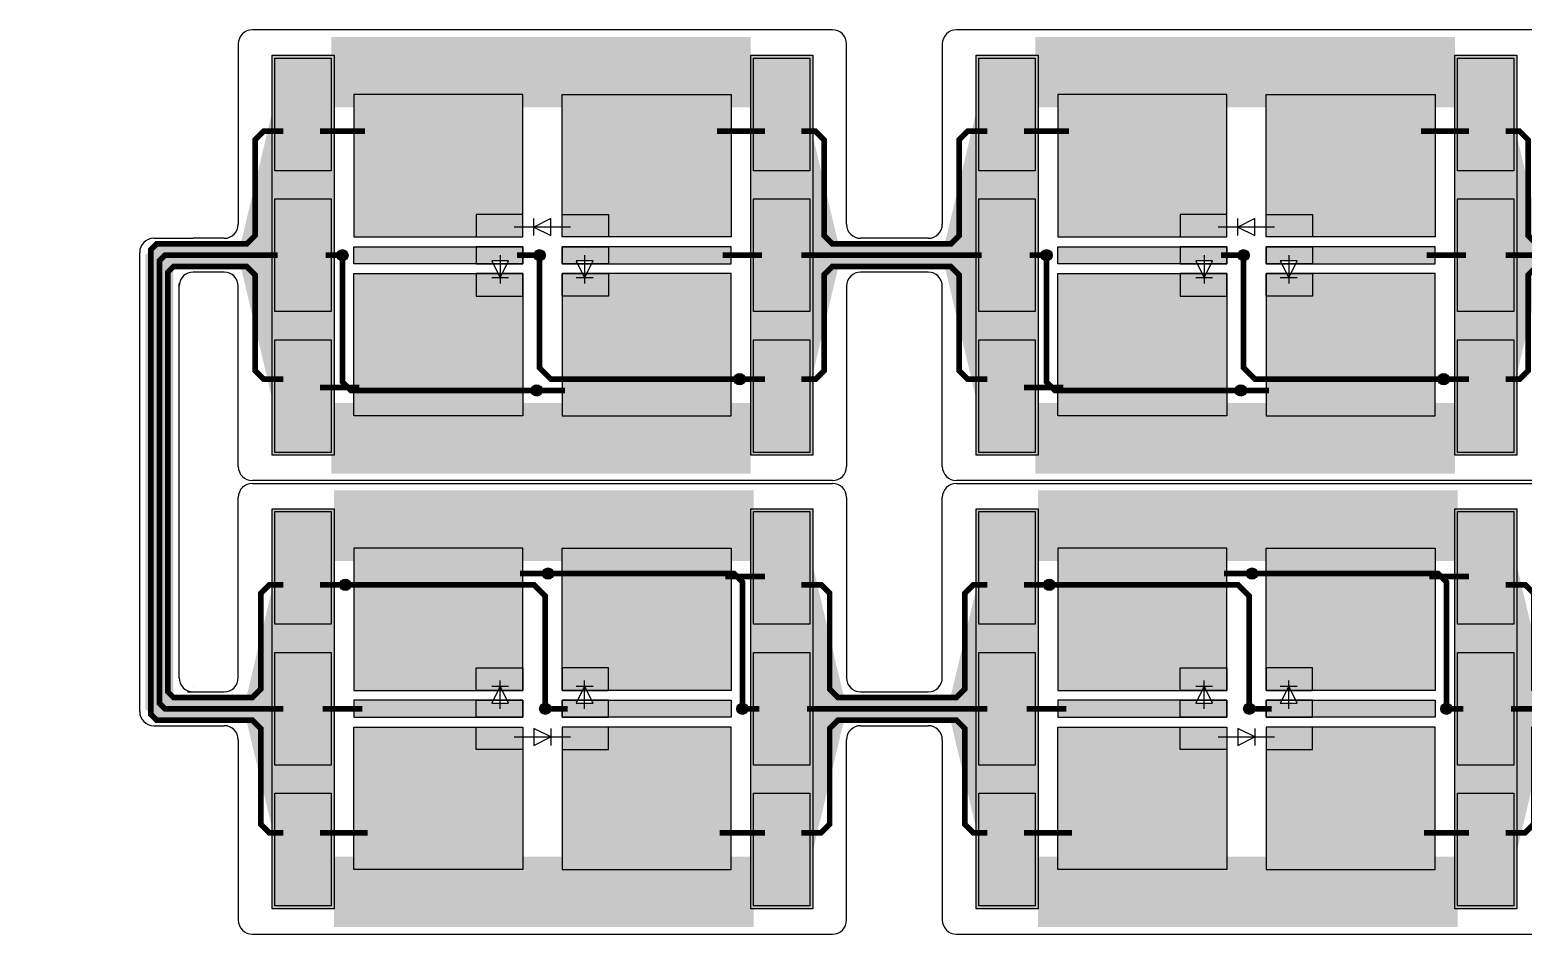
# Model space of a CAD drawing. Extents: x 1822 to 2392, y 725 to 1125.
# Drawn here: x 1884.5 to 1937.5, y 788.9 to 821 of the extents above; entities that cross this region are included whole.
import ezdxf

# ---------------------------------------------------------------- set-up
doc = ezdxf.new("R2010")
doc.units = 0
doc.header["$LTSCALE"] = 0.2
for name, color, linetype in [('BS', 1, 'CONTINUOUS'), ('Durchsteiger', 3, 'CONTINUOUS'), ('LED', 7, 'CONTINUOUS'), ('LS', 5, 'CONTINUOUS'), ('Rand', 6, 'CONTINUOUS')]:
    doc.layers.add(name, color=color, linetype=linetype)

msp = doc.modelspace()

# ---------------------------------------------------------------- hatches: boundary and pattern name
at = {"layer": 'BS'}
h = msp.add_hatch(color=256, dxfattribs=at)
h.paths.add_polyline_path([(1893.2, 806), (1895.2, 806), (1895.2, 810), (1893.2, 810)])
h.paths.add_polyline_path([(1893.2, 811), (1895.2, 811), (1895.2, 815), (1893.2, 815)])
h.paths.add_polyline_path([(1893.2, 816), (1895.2, 816), (1895.2, 820), (1893.2, 820)])
h = msp.add_hatch(color=256, dxfattribs=at)
h.paths.add_polyline_path([(1910.2, 806), (1912.2, 806), (1912.2, 810), (1910.2, 810)])
h.paths.add_polyline_path([(1910.2, 811), (1912.2, 811), (1912.2, 815), (1910.2, 815)])
h.paths.add_polyline_path([(1910.2, 816), (1912.2, 816), (1912.2, 820), (1910.2, 820)])
h = msp.add_hatch(color=256, dxfattribs=at)
h.paths.add_polyline_path([(1918.2, 806), (1920.2, 806), (1920.2, 810), (1918.2, 810)])
h.paths.add_polyline_path([(1918.2, 811), (1920.2, 811), (1920.2, 815), (1918.2, 815)])
h.paths.add_polyline_path([(1918.2, 816), (1920.2, 816), (1920.2, 820), (1918.2, 820)])
h = msp.add_hatch(color=256, dxfattribs=at)
h.paths.add_polyline_path([(1935.2, 806), (1937.2, 806), (1937.2, 810), (1935.2, 810)])
h.paths.add_polyline_path([(1935.2, 811), (1937.2, 811), (1937.2, 815), (1935.2, 815)])
h.paths.add_polyline_path([(1935.2, 816), (1937.2, 816), (1937.2, 820), (1935.2, 820)])
h = msp.add_hatch(color=256, dxfattribs=at)
h.paths.add_polyline_path([(1909.4, 807.3), (1909.4, 812.35), (1905.05, 812.35), (1905.05, 811.55), (1903.4, 811.55), (1903.4, 807.3)])
h.paths.add_polyline_path([(1909.4, 812.7), (1909.4, 813.3), (1905.05, 813.3), (1905.05, 812.7)])
h.paths.add_polyline_path([(1909.4, 813.65), (1909.4, 818.7), (1903.4, 818.7), (1903.4, 814.45), (1905.05, 814.45), (1905.05, 813.65)])
h.paths.add_polyline_path([(1900.35, 813.65), (1900.35, 814.45), (1902, 814.45), (1902, 818.7), (1896, 818.7), (1896, 813.65)])
h.paths.add_polyline_path([(1900.35, 812.7), (1900.35, 813.3), (1896, 813.3), (1896, 812.7)])
h.paths.add_polyline_path([(1902, 807.3), (1902, 811.55), (1900.35, 811.55), (1900.35, 812.35), (1896, 812.35), (1896, 807.3)])
h.paths.add_polyline_path([(1902, 811.55), (1902, 812.35), (1901.275, 812.35), (1901.2, 812.2), (1901.125, 812.35), (1900.35, 812.35), (1900.35, 811.55)], flags=17)
h.paths.add_polyline_path([(1902, 812.7), (1902, 813.3), (1900.35, 813.3), (1900.35, 812.7), (1900.95, 812.7), (1900.9, 812.8), (1901.5, 812.8), (1901.45, 812.7)])
h.paths.add_polyline_path([(1902, 813.65), (1902, 814.45), (1900.35, 814.45), (1900.35, 813.65)], flags=17)
h.paths.add_polyline_path([(1905.05, 813.65), (1905.05, 814.45), (1903.4, 814.45), (1903.4, 813.65)], flags=16)
h.paths.add_polyline_path([(1905.05, 812.7), (1905.05, 813.3), (1903.4, 813.3), (1903.4, 812.7), (1903.95, 812.7), (1903.9, 812.8), (1904.5, 812.8), (1904.45, 812.7)])
h.paths.add_polyline_path([(1905.05, 811.55), (1905.05, 812.35), (1904.275, 812.35), (1904.2, 812.2), (1904.125, 812.35), (1903.4, 812.35), (1903.4, 811.55)], flags=17)
h = msp.add_hatch(color=256, dxfattribs=at)
h.paths.add_polyline_path([(1934.4, 807.3), (1934.4, 812.35), (1930.05, 812.35), (1930.05, 811.55), (1928.4, 811.55), (1928.4, 807.3)])
h.paths.add_polyline_path([(1934.4, 812.7), (1934.4, 813.3), (1930.05, 813.3), (1930.05, 812.7)])
h.paths.add_polyline_path([(1934.4, 813.65), (1934.4, 818.7), (1928.4, 818.7), (1928.4, 814.45), (1930.05, 814.45), (1930.05, 813.65)])
h.paths.add_polyline_path([(1925.35, 813.65), (1925.35, 814.45), (1927, 814.45), (1927, 818.7), (1921, 818.7), (1921, 813.65)])
h.paths.add_polyline_path([(1925.35, 812.7), (1925.35, 813.3), (1921, 813.3), (1921, 812.7)])
h.paths.add_polyline_path([(1927, 807.3), (1927, 811.55), (1925.35, 811.55), (1925.35, 812.35), (1921, 812.35), (1921, 807.3)])
h.paths.add_polyline_path([(1927, 811.55), (1927, 812.35), (1926.275, 812.35), (1926.2, 812.2), (1926.125, 812.35), (1925.35, 812.35), (1925.35, 811.55)], flags=17)
h.paths.add_polyline_path([(1927, 812.7), (1927, 813.3), (1925.35, 813.3), (1925.35, 812.7), (1925.95, 812.7), (1925.9, 812.8), (1926.5, 812.8), (1926.45, 812.7)])
h.paths.add_polyline_path([(1927, 813.65), (1927, 814.45), (1925.35, 814.45), (1925.35, 813.65)], flags=17)
h.paths.add_polyline_path([(1930.05, 813.65), (1930.05, 814.45), (1928.4, 814.45), (1928.4, 813.65)], flags=16)
h.paths.add_polyline_path([(1930.05, 812.7), (1930.05, 813.3), (1928.4, 813.3), (1928.4, 812.7), (1928.95, 812.7), (1928.9, 812.8), (1929.5, 812.8), (1929.45, 812.7)])
h.paths.add_polyline_path([(1930.05, 811.55), (1930.05, 812.35), (1929.275, 812.35), (1929.2, 812.2), (1929.125, 812.35), (1928.4, 812.35), (1928.4, 811.55)], flags=17)
h = msp.add_hatch(color=256, dxfattribs=at)
h.paths.add_polyline_path([(1895.2, 803.9), (1893.2, 803.9), (1893.2, 799.9), (1895.2, 799.9)])
h.paths.add_polyline_path([(1895.2, 798.9), (1893.2, 798.9), (1893.2, 794.9), (1895.2, 794.9)])
h.paths.add_polyline_path([(1895.2, 793.9), (1893.2, 793.9), (1893.2, 789.9), (1895.2, 789.9)])
h = msp.add_hatch(color=256, dxfattribs=at)
h.paths.add_polyline_path([(1912.2, 803.9), (1910.2, 803.9), (1910.2, 799.9), (1912.2, 799.9)])
h.paths.add_polyline_path([(1912.2, 798.9), (1910.2, 798.9), (1910.2, 794.9), (1912.2, 794.9)])
h.paths.add_polyline_path([(1912.2, 793.9), (1910.2, 793.9), (1910.2, 789.9), (1912.2, 789.9)])
h = msp.add_hatch(color=256, dxfattribs=at)
h.paths.add_polyline_path([(1920.2, 803.9), (1918.2, 803.9), (1918.2, 799.9), (1920.2, 799.9)])
h.paths.add_polyline_path([(1920.2, 798.9), (1918.2, 798.9), (1918.2, 794.9), (1920.2, 794.9)])
h.paths.add_polyline_path([(1920.2, 793.9), (1918.2, 793.9), (1918.2, 789.9), (1920.2, 789.9)])
h = msp.add_hatch(color=256, dxfattribs=at)
h.paths.add_polyline_path([(1937.2, 803.9), (1935.2, 803.9), (1935.2, 799.9), (1937.2, 799.9)])
h.paths.add_polyline_path([(1937.2, 798.9), (1935.2, 798.9), (1935.2, 794.9), (1937.2, 794.9)])
h.paths.add_polyline_path([(1937.2, 793.9), (1935.2, 793.9), (1935.2, 789.9), (1937.2, 789.9)])
h = msp.add_hatch(color=256, dxfattribs=at)
h.paths.add_polyline_path([(1896, 802.6), (1896, 797.55), (1900.35, 797.55), (1900.35, 798.35), (1902, 798.35), (1902, 802.6)])
h.paths.add_polyline_path([(1896, 797.2), (1896, 796.6), (1900.35, 796.6), (1900.35, 797.2)])
h.paths.add_polyline_path([(1896, 796.25), (1896, 791.2), (1902, 791.2), (1902, 795.45), (1900.35, 795.45), (1900.35, 796.25)])
h.paths.add_polyline_path([(1905.05, 796.25), (1905.05, 795.45), (1903.4, 795.45), (1903.4, 791.2), (1909.4, 791.2), (1909.4, 796.25)])
h.paths.add_polyline_path([(1905.05, 797.2), (1905.05, 796.6), (1909.4, 796.6), (1909.4, 797.2)])
h.paths.add_polyline_path([(1903.4, 802.6), (1903.4, 798.35), (1905.05, 798.35), (1905.05, 797.55), (1909.4, 797.55), (1909.4, 802.6)])
h.paths.add_polyline_path([(1903.4, 798.35), (1903.4, 797.55), (1904.125, 797.55), (1904.2, 797.7), (1904.275, 797.55), (1905.05, 797.55), (1905.05, 798.35)], flags=17)
h.paths.add_polyline_path([(1903.4, 797.2), (1903.4, 796.6), (1905.05, 796.6), (1905.05, 797.2), (1904.45, 797.2), (1904.5, 797.1), (1903.9, 797.1), (1903.95, 797.2)])
h.paths.add_polyline_path([(1903.4, 796.25), (1903.4, 795.45), (1905.05, 795.45), (1905.05, 796.25)], flags=17)
h.paths.add_polyline_path([(1900.35, 796.25), (1900.35, 795.45), (1902, 795.45), (1902, 796.25)], flags=16)
h.paths.add_polyline_path([(1900.35, 797.2), (1900.35, 796.6), (1902, 796.6), (1902, 797.2), (1901.45, 797.2), (1901.5, 797.1), (1900.9, 797.1), (1900.95, 797.2)])
h.paths.add_polyline_path([(1900.35, 798.35), (1900.35, 797.55), (1901.125, 797.55), (1901.2, 797.7), (1901.275, 797.55), (1902, 797.55), (1902, 798.35)], flags=17)
h = msp.add_hatch(color=256, dxfattribs=at)
h.paths.add_polyline_path([(1921, 802.6), (1921, 797.55), (1925.35, 797.55), (1925.35, 798.35), (1927, 798.35), (1927, 802.6)])
h.paths.add_polyline_path([(1921, 797.2), (1921, 796.6), (1925.35, 796.6), (1925.35, 797.2)])
h.paths.add_polyline_path([(1921, 796.25), (1921, 791.2), (1927, 791.2), (1927, 795.45), (1925.35, 795.45), (1925.35, 796.25)])
h.paths.add_polyline_path([(1930.05, 796.25), (1930.05, 795.45), (1928.4, 795.45), (1928.4, 791.2), (1934.4, 791.2), (1934.4, 796.25)])
h.paths.add_polyline_path([(1930.05, 797.2), (1930.05, 796.6), (1934.4, 796.6), (1934.4, 797.2)])
h.paths.add_polyline_path([(1928.4, 802.6), (1928.4, 798.35), (1930.05, 798.35), (1930.05, 797.55), (1934.4, 797.55), (1934.4, 802.6)])
h.paths.add_polyline_path([(1928.4, 798.35), (1928.4, 797.55), (1929.125, 797.55), (1929.2, 797.7), (1929.275, 797.55), (1930.05, 797.55), (1930.05, 798.35)], flags=17)
h.paths.add_polyline_path([(1928.4, 797.2), (1928.4, 796.6), (1930.05, 796.6), (1930.05, 797.2), (1929.45, 797.2), (1929.5, 797.1), (1928.9, 797.1), (1928.95, 797.2)])
h.paths.add_polyline_path([(1928.4, 796.25), (1928.4, 795.45), (1930.05, 795.45), (1930.05, 796.25)], flags=17)
h.paths.add_polyline_path([(1925.35, 796.25), (1925.35, 795.45), (1927, 795.45), (1927, 796.25)], flags=16)
h.paths.add_polyline_path([(1925.35, 797.2), (1925.35, 796.6), (1927, 796.6), (1927, 797.2), (1926.45, 797.2), (1926.5, 797.1), (1925.9, 797.1), (1925.95, 797.2)])
h.paths.add_polyline_path([(1925.35, 798.35), (1925.35, 797.55), (1926.125, 797.55), (1926.2, 797.7), (1926.275, 797.55), (1927, 797.55), (1927, 798.35)], flags=17)
at = {"layer": 'Durchsteiger'}
for points in [[(1895.6, 812.8, 1), (1895.6, 813.2, 1)], [(1902.6, 812.8, 1), (1902.6, 813.2, 1)], [(1920.6, 812.8, 1), (1920.6, 813.2, 1)], [(1927.6, 812.8, 1), (1927.6, 813.2, 1)], [(1909.7, 808.4, 1), (1909.7, 808.8, 1)], [(1934.7, 808.4, 1), (1934.7, 808.8, 1)], [(1902.5, 808, 1), (1902.5, 808.4, 1)], [(1927.5, 808, 1), (1927.5, 808.4, 1)], [(1902.9, 801.9, 1), (1902.9, 801.5, 1)], [(1927.9, 801.9, 1), (1927.9, 801.5, 1)], [(1895.7, 801.5, 1), (1895.7, 801.1, 1)], [(1920.7, 801.5, 1), (1920.7, 801.1, 1)], [(1902.8, 797.1, 1), (1902.8, 796.7, 1)], [(1909.8, 797.1, 1), (1909.8, 796.7, 1)], [(1927.8, 797.1, 1), (1927.8, 796.7, 1)], [(1934.8, 797.1, 1), (1934.8, 796.7, 1)]]:
    msp.add_hatch(color=256, dxfattribs=at).paths.add_polyline_path(points)
at = {"layer": 'LS'}
for points in [[(1895.3, 820.1), (1893.1, 820.1), (1893.1, 805.9), (1895.3, 805.9)], [(1912.3, 820.1), (1910.1, 820.1), (1910.1, 805.9), (1912.3, 805.9)], [(1920.3, 820.1), (1918.1, 820.1), (1918.1, 805.9), (1920.3, 805.9)], [(1937.3, 820.1), (1935.1, 820.1), (1935.1, 805.9), (1937.3, 805.9)], [(1895.3, 804), (1893.1, 804), (1893.1, 789.8), (1895.3, 789.8)], [(1912.3, 804), (1910.1, 804), (1910.1, 789.8), (1912.3, 789.8)], [(1920.3, 804), (1918.1, 804), (1918.1, 789.8), (1920.3, 789.8)], [(1937.3, 804), (1935.1, 804), (1935.1, 789.8), (1937.3, 789.8)]]:
    msp.add_hatch(color=256, dxfattribs=at).paths.add_polyline_path(points)

# ---------------------------------------------------------------- linework, layer by layer
at = {"layer": 'BS'}
for p, q in [((1902.8, 813), (1902.6, 813)), ((1902.7, 813.1), (1902.7, 812.9)), ((1927.8, 813), (1927.6, 813)), ((1927.7, 813.1), (1927.7, 812.9)), ((1902.7, 796.8), (1902.7, 797)), ((1927.7, 796.8), (1927.7, 797)), ((1902.6, 796.9), (1902.8, 796.9)), ((1927.6, 796.9), (1927.8, 796.9))]:
    msp.add_line(p, q, dxfattribs=at)
for points in [[(1895.2, 820), (1895.2, 816), (1893.2, 816), (1893.2, 820)], [(1912.2, 820), (1912.2, 816), (1910.2, 816), (1910.2, 820)], [(1920.2, 820), (1920.2, 816), (1918.2, 816), (1918.2, 820)], [(1937.2, 820), (1937.2, 816), (1935.2, 816), (1935.2, 820)], [(1902, 813.65), (1902, 818.7), (1896, 818.7), (1896, 813.65)], [(1903.4, 813.65), (1903.4, 818.7), (1909.4, 818.7), (1909.4, 813.65)], [(1927, 813.65), (1927, 818.7), (1921, 818.7), (1921, 813.65)], [(1928.4, 813.65), (1928.4, 818.7), (1934.4, 818.7), (1934.4, 813.65)], [(1895.2, 815), (1895.2, 811), (1893.2, 811), (1893.2, 815)], [(1912.2, 815), (1912.2, 811), (1910.2, 811), (1910.2, 815)], [(1920.2, 815), (1920.2, 811), (1918.2, 811), (1918.2, 815)], [(1937.2, 815), (1937.2, 811), (1935.2, 811), (1935.2, 815)], [(1900.35, 814.45), (1900.35, 813.65), (1902, 813.65), (1902, 814.45)], [(1905.05, 814.45), (1905.05, 813.65), (1903.4, 813.65), (1903.4, 814.45)], [(1925.35, 814.45), (1925.35, 813.65), (1927, 813.65), (1927, 814.45)], [(1930.05, 814.45), (1930.05, 813.65), (1928.4, 813.65), (1928.4, 814.45)], [(1902, 813.3), (1902, 812.7), (1896, 812.7), (1896, 813.3)], [(1900.35, 813.3), (1900.35, 812.7), (1902, 812.7), (1902, 813.3)], [(1905.05, 813.3), (1905.05, 812.7), (1903.4, 812.7), (1903.4, 813.3)], [(1903.4, 813.3), (1903.4, 812.7), (1909.4, 812.7), (1909.4, 813.3)], [(1927, 813.3), (1927, 812.7), (1921, 812.7), (1921, 813.3)], [(1925.35, 813.3), (1925.35, 812.7), (1927, 812.7), (1927, 813.3)], [(1930.05, 813.3), (1930.05, 812.7), (1928.4, 812.7), (1928.4, 813.3)], [(1928.4, 813.3), (1928.4, 812.7), (1934.4, 812.7), (1934.4, 813.3)], [(1902, 812.35), (1902, 807.3), (1896, 807.3), (1896, 812.35)], [(1900.35, 812.35), (1900.35, 811.55), (1902, 811.55), (1902, 812.35)], [(1905.05, 812.35), (1905.05, 811.55), (1903.4, 811.55), (1903.4, 812.35)], [(1903.4, 812.35), (1903.4, 807.3), (1909.4, 807.3), (1909.4, 812.35)], [(1927, 812.35), (1927, 807.3), (1921, 807.3), (1921, 812.35)], [(1925.35, 812.35), (1925.35, 811.55), (1927, 811.55), (1927, 812.35)], [(1930.05, 812.35), (1930.05, 811.55), (1928.4, 811.55), (1928.4, 812.35)], [(1928.4, 812.35), (1928.4, 807.3), (1934.4, 807.3), (1934.4, 812.35)], [(1895.2, 810), (1895.2, 806), (1893.2, 806), (1893.2, 810)], [(1912.2, 810), (1912.2, 806), (1910.2, 806), (1910.2, 810)], [(1920.2, 810), (1920.2, 806), (1918.2, 806), (1918.2, 810)], [(1937.2, 810), (1937.2, 806), (1935.2, 806), (1935.2, 810)], [(1893.2, 799.9), (1893.2, 803.9), (1895.2, 803.9), (1895.2, 799.9)], [(1910.2, 799.9), (1910.2, 803.9), (1912.2, 803.9), (1912.2, 799.9)], [(1918.2, 799.9), (1918.2, 803.9), (1920.2, 803.9), (1920.2, 799.9)], [(1935.2, 799.9), (1935.2, 803.9), (1937.2, 803.9), (1937.2, 799.9)], [(1902, 797.55), (1902, 802.6), (1896, 802.6), (1896, 797.55)], [(1903.4, 797.55), (1903.4, 802.6), (1909.4, 802.6), (1909.4, 797.55)], [(1927, 797.55), (1927, 802.6), (1921, 802.6), (1921, 797.55)], [(1928.4, 797.55), (1928.4, 802.6), (1934.4, 802.6), (1934.4, 797.55)], [(1893.2, 794.9), (1893.2, 798.9), (1895.2, 798.9), (1895.2, 794.9)], [(1910.2, 794.9), (1910.2, 798.9), (1912.2, 798.9), (1912.2, 794.9)], [(1918.2, 794.9), (1918.2, 798.9), (1920.2, 798.9), (1920.2, 794.9)], [(1935.2, 794.9), (1935.2, 798.9), (1937.2, 798.9), (1937.2, 794.9)], [(1900.35, 797.55), (1900.35, 798.35), (1902, 798.35), (1902, 797.55)], [(1905.05, 797.55), (1905.05, 798.35), (1903.4, 798.35), (1903.4, 797.55)], [(1925.35, 797.55), (1925.35, 798.35), (1927, 798.35), (1927, 797.55)], [(1930.05, 797.55), (1930.05, 798.35), (1928.4, 798.35), (1928.4, 797.55)], [(1902, 796.6), (1902, 797.2), (1896, 797.2), (1896, 796.6)], [(1900.35, 796.6), (1900.35, 797.2), (1902, 797.2), (1902, 796.6)], [(1905.05, 796.6), (1905.05, 797.2), (1903.4, 797.2), (1903.4, 796.6)], [(1903.4, 796.6), (1903.4, 797.2), (1909.4, 797.2), (1909.4, 796.6)], [(1927, 796.6), (1927, 797.2), (1921, 797.2), (1921, 796.6)], [(1925.35, 796.6), (1925.35, 797.2), (1927, 797.2), (1927, 796.6)], [(1930.05, 796.6), (1930.05, 797.2), (1928.4, 797.2), (1928.4, 796.6)], [(1928.4, 796.6), (1928.4, 797.2), (1934.4, 797.2), (1934.4, 796.6)], [(1902, 796.25), (1902, 791.2), (1896, 791.2), (1896, 796.25)], [(1900.35, 795.45), (1900.35, 796.25), (1902, 796.25), (1902, 795.45)], [(1905.05, 795.45), (1905.05, 796.25), (1903.4, 796.25), (1903.4, 795.45)], [(1903.4, 796.25), (1903.4, 791.2), (1909.4, 791.2), (1909.4, 796.25)], [(1927, 796.25), (1927, 791.2), (1921, 791.2), (1921, 796.25)], [(1925.35, 795.45), (1925.35, 796.25), (1927, 796.25), (1927, 795.45)], [(1930.05, 795.45), (1930.05, 796.25), (1928.4, 796.25), (1928.4, 795.45)], [(1928.4, 796.25), (1928.4, 791.2), (1934.4, 791.2), (1934.4, 796.25)], [(1893.2, 789.9), (1893.2, 793.9), (1895.2, 793.9), (1895.2, 789.9)], [(1910.2, 789.9), (1910.2, 793.9), (1912.2, 793.9), (1912.2, 789.9)], [(1918.2, 789.9), (1918.2, 793.9), (1920.2, 793.9), (1920.2, 789.9)], [(1935.2, 789.9), (1935.2, 793.9), (1937.2, 793.9), (1937.2, 789.9)]]:
    msp.add_lwpolyline(points, close=True, dxfattribs=at)
at = {"layer": 'BS', "const_width": 0.2}
for points in [[(1893.5, 817.4), (1892.8, 817.4), (1892.5, 817.1), (1892.5, 813.7), (1892.2, 813.4), (1890.3, 813.4)], [(1896.4, 817.4), (1894.8, 817.4)], [(1910.6, 817.4), (1908.9, 817.4)], [(1915.3, 813.4), (1913, 813.4), (1912.7, 813.7), (1912.7, 817.1), (1912.4, 817.4), (1911.9, 817.4)], [(1918.5, 817.4), (1917.8, 817.4), (1917.5, 817.1), (1917.5, 813.7), (1917.2, 813.4), (1915.3, 813.4)], [(1921.4, 817.4), (1919.8, 817.4)], [(1935.6, 817.4), (1933.9, 817.4)], [(1940.3, 813.4), (1938, 813.4), (1937.7, 813.7), (1937.7, 817.1), (1937.4, 817.4), (1936.9, 817.4)], [(1890.3, 796.5), (1889, 796.5), (1888.8, 796.7), (1888.8, 813.2), (1889, 813.4), (1890.3, 813.4)], [(1890.3, 796.9), (1889.3, 796.9), (1889.1, 797.1), (1889.1, 812.8), (1889.3, 813), (1890.3, 813)], [(1893.3, 813), (1890.3, 813)], [(1895.5, 813), (1895, 813)], [(1902.5, 813), (1901.8, 813)], [(1910.5, 813), (1909.1, 813)], [(1915.3, 813), (1911.9, 813)], [(1918.3, 813), (1915.3, 813)], [(1920.5, 813), (1920, 813)], [(1927.5, 813), (1926.8, 813)], [(1935.5, 813), (1934.1, 813)], [(1940.3, 813), (1936.9, 813)], [(1890.3, 797.3), (1889.6, 797.3), (1889.4, 797.5), (1889.4, 812.4), (1889.6, 812.6), (1890.3, 812.6)], [(1893.5, 808.6), (1892.8, 808.6), (1892.5, 808.9), (1892.5, 812.3), (1892.2, 812.6), (1890.3, 812.6)], [(1915.3, 812.6), (1913, 812.6), (1912.7, 812.3), (1912.7, 808.9), (1912.4, 808.6), (1911.9, 808.6)], [(1918.5, 808.6), (1917.8, 808.6), (1917.5, 808.9), (1917.5, 812.3), (1917.2, 812.6), (1915.3, 812.6)], [(1940.3, 812.6), (1938, 812.6), (1937.7, 812.3), (1937.7, 808.9), (1937.4, 808.6), (1936.9, 808.6)], [(1909.8, 808.6), (1910.6, 808.6)], [(1934.8, 808.6), (1935.6, 808.6)], [(1896.2, 808.3), (1894.8, 808.3)], [(1903.5, 808.2), (1902.6, 808.2)], [(1921.2, 808.3), (1919.8, 808.3)], [(1928.5, 808.2), (1927.6, 808.2)], [(1901.9, 801.7), (1902.8, 801.7)], [(1926.9, 801.7), (1927.8, 801.7)], [(1890.1, 797.3), (1892.4, 797.3), (1892.7, 797.6), (1892.7, 801), (1893, 801.3), (1893.5, 801.3)], [(1895.6, 801.3), (1894.8, 801.3)], [(1909.2, 801.6), (1910.6, 801.6)], [(1911.9, 801.3), (1912.6, 801.3), (1912.9, 801), (1912.9, 797.6), (1913.2, 797.3), (1915.1, 797.3)], [(1915.1, 797.3), (1917.4, 797.3), (1917.7, 797.6), (1917.7, 801), (1918, 801.3), (1918.5, 801.3)], [(1920.6, 801.3), (1919.8, 801.3)], [(1934.2, 801.6), (1935.6, 801.6)], [(1936.9, 801.3), (1937.6, 801.3), (1937.9, 801), (1937.9, 797.6), (1938.2, 797.3), (1940.1, 797.3)], [(1890.1, 796.9), (1893.5, 796.9)], [(1894.9, 796.9), (1896.3, 796.9)], [(1902.9, 796.9), (1903.6, 796.9)], [(1909.9, 796.9), (1910.4, 796.9)], [(1912.1, 796.9), (1915.1, 796.9)], [(1915.1, 796.9), (1918.5, 796.9)], [(1919.9, 796.9), (1921.3, 796.9)], [(1927.9, 796.9), (1928.6, 796.9)], [(1934.9, 796.9), (1935.4, 796.9)], [(1937.1, 796.9), (1940.1, 796.9)], [(1890.1, 796.5), (1892.4, 796.5), (1892.7, 796.2), (1892.7, 792.8), (1893, 792.5), (1893.5, 792.5)], [(1911.9, 792.5), (1912.6, 792.5), (1912.9, 792.8), (1912.9, 796.2), (1913.2, 796.5), (1915.1, 796.5)], [(1915.1, 796.5), (1917.4, 796.5), (1917.7, 796.2), (1917.7, 792.8), (1918, 792.5), (1918.5, 792.5)], [(1936.9, 792.5), (1937.6, 792.5), (1937.9, 792.8), (1937.9, 796.2), (1938.2, 796.5), (1940.1, 796.5)], [(1894.8, 792.5), (1896.5, 792.5)], [(1909, 792.5), (1910.6, 792.5)], [(1919.8, 792.5), (1921.5, 792.5)], [(1934, 792.5), (1935.6, 792.5)]]:
    msp.add_lwpolyline(points, dxfattribs=at)
at = {"layer": 'Durchsteiger'}
for centre in [(1895.6, 813), (1902.6, 813), (1920.6, 813), (1927.6, 813), (1909.7, 808.6), (1934.7, 808.6), (1902.5, 808.2), (1927.5, 808.2), (1902.9, 801.7), (1927.9, 801.7), (1895.7, 801.3), (1920.7, 801.3), (1902.8, 796.9), (1909.8, 796.9), (1927.8, 796.9), (1934.8, 796.9)]:
    msp.add_circle(centre, 0.2, dxfattribs=at)
at = {"layer": 'LED'}
for p, q in [((1903.7, 814), (1901.7, 814)), ((1903, 814.3), (1902.4, 814)), ((1902.4, 813.7), (1902.4, 814.3)), ((1902.4, 814), (1903, 813.7)), ((1903, 813.7), (1903, 814.3)), ((1928.7, 814), (1926.7, 814)), ((1928, 814.3), (1927.4, 814)), ((1927.4, 813.7), (1927.4, 814.3)), ((1927.4, 814), (1928, 813.7)), ((1928, 813.7), (1928, 814.3)), ((1901.2, 813), (1901.2, 812)), ((1904.2, 813), (1904.2, 812)), ((1926.2, 813), (1926.2, 812)), ((1929.2, 813), (1929.2, 812)), ((1901.5, 812.8), (1900.9, 812.8)), ((1900.9, 812.8), (1901.2, 812.2)), ((1901.2, 812.2), (1901.5, 812.8)), ((1904.5, 812.8), (1903.9, 812.8)), ((1903.9, 812.8), (1904.2, 812.2)), ((1904.2, 812.2), (1904.5, 812.8)), ((1926.5, 812.8), (1925.9, 812.8)), ((1925.9, 812.8), (1926.2, 812.2)), ((1926.2, 812.2), (1926.5, 812.8)), ((1929.5, 812.8), (1928.9, 812.8)), ((1928.9, 812.8), (1929.2, 812.2)), ((1929.2, 812.2), (1929.5, 812.8)), ((1901.5, 812.2), (1900.9, 812.2)), ((1904.5, 812.2), (1903.9, 812.2)), ((1926.5, 812.2), (1925.9, 812.2)), ((1929.5, 812.2), (1928.9, 812.2)), ((1901.2, 797.7), (1900.9, 797.1)), ((1900.9, 797.7), (1901.5, 797.7)), ((1901.2, 796.9), (1901.2, 797.9)), ((1901.5, 797.1), (1901.2, 797.7)), ((1904.2, 797.7), (1903.9, 797.1)), ((1903.9, 797.7), (1904.5, 797.7)), ((1904.2, 796.9), (1904.2, 797.9)), ((1904.5, 797.1), (1904.2, 797.7)), ((1926.2, 797.7), (1925.9, 797.1)), ((1925.9, 797.7), (1926.5, 797.7)), ((1926.2, 796.9), (1926.2, 797.9)), ((1926.5, 797.1), (1926.2, 797.7)), ((1929.2, 797.7), (1928.9, 797.1)), ((1928.9, 797.7), (1929.5, 797.7)), ((1929.2, 796.9), (1929.2, 797.9)), ((1929.5, 797.1), (1929.2, 797.7)), ((1900.9, 797.1), (1901.5, 797.1)), ((1903.9, 797.1), (1904.5, 797.1)), ((1925.9, 797.1), (1926.5, 797.1)), ((1928.9, 797.1), (1929.5, 797.1)), ((1902.4, 796.2), (1902.4, 795.6)), ((1903, 795.9), (1902.4, 796.2)), ((1903, 796.2), (1903, 795.6)), ((1927.4, 796.2), (1927.4, 795.6)), ((1928, 795.9), (1927.4, 796.2)), ((1928, 796.2), (1928, 795.6)), ((1901.7, 795.9), (1903.7, 795.9)), ((1902.4, 795.6), (1903, 795.9)), ((1926.7, 795.9), (1928.7, 795.9)), ((1927.4, 795.6), (1928, 795.9))]:
    msp.add_line(p, q, dxfattribs=at)
at = {"layer": 'LS'}
for points in [[(1892, 813, 0.9, 11, 0), (1893.2, 813, 15, 15, 0)], [(1913.2, 813, 0.9, 11, 0), (1912, 813, 15, 15, 0)], [(1917, 813, 0.9, 11, 0), (1918.2, 813, 15, 15, 0)], [(1938.2, 813, 0.9, 11, 0), (1937, 813, 15, 15, 0)], [(1942, 813, 0.9, 11, 0), (1943.2, 813, 15, 15, 0)], [(1892.2, 796.9, 0.9, 11, 0), (1893.4, 796.9, 15, 15, 0)], [(1913.4, 796.9, 0.9, 11, 0), (1912.2, 796.9, 15, 15, 0)], [(1917.2, 796.9, 0.9, 11, 0), (1918.4, 796.9, 15, 15, 0)], [(1938.4, 796.9, 0.9, 11, 0), (1937.2, 796.9, 15, 15, 0)], [(1942.2, 796.9, 0.9, 11, 0), (1943.4, 796.9, 15, 15, 0)]]:
    msp.add_lwpolyline(points, format="xyseb", dxfattribs=at)
for points, const_width in [([(1910.1, 819.5), (1895.2, 819.5)], 2.5), ([(1935.1, 819.5), (1920.2, 819.5)], 2.5), ([(1890.3, 796.9), (1889.3, 796.9), (1889.1, 797.1), (1889.1, 812.8), (1889.3, 813), (1890.3, 813)], 1), ([(1892, 813), (1890.3, 813)], 0.9), ([(1915.3, 813), (1913.2, 813)], 0.9), ([(1917, 813), (1915.3, 813)], 0.9), ([(1902.4, 808.2), (1895.9, 808.2), (1895.6, 808.5), (1895.6, 812.7), (1895.6, 812.9)], 0.2), ([(1909.6, 808.6), (1907.5, 808.6), (1903, 808.6), (1902.6, 809), (1902.6, 812.9)], 0.2), ([(1927.4, 808.2), (1920.9, 808.2), (1920.6, 808.5), (1920.6, 812.7), (1920.6, 812.9)], 0.2), ([(1934.6, 808.6), (1932.5, 808.6), (1928, 808.6), (1927.6, 809), (1927.6, 812.9)], 0.2), ([(1910.1, 806.5), (1895.2, 806.5)], 2.5), ([(1935.1, 806.5), (1920.2, 806.5)], 2.5), ([(1895.3, 803.4), (1910.2, 803.4)], 2.5), ([(1920.3, 803.4), (1935.2, 803.4)], 2.5), ([(1903, 801.7), (1909.5, 801.7), (1909.8, 801.4), (1909.8, 797.2), (1909.8, 797)], 0.2), ([(1928, 801.7), (1934.5, 801.7), (1934.8, 801.4), (1934.8, 797.2), (1934.8, 797)], 0.2), ([(1895.8, 801.3), (1897.9, 801.3), (1902.4, 801.3), (1902.8, 800.9), (1902.8, 797)], 0.2), ([(1920.8, 801.3), (1922.9, 801.3), (1927.4, 801.3), (1927.8, 800.9), (1927.8, 797)], 0.2), ([(1890.1, 796.9), (1892.2, 796.9)], 0.9), ([(1913.4, 796.9), (1915.1, 796.9)], 0.9), ([(1915.1, 796.9), (1917.2, 796.9)], 0.9), ([(1895.3, 790.4), (1910.2, 790.4)], 2.5), ([(1920.3, 790.4), (1935.2, 790.4)], 2.5)]:
    msp.add_lwpolyline(points, dxfattribs=dict(at, const_width=const_width))
for points in [[(1895.3, 820.1), (1895.3, 805.9), (1893.1, 805.9), (1893.1, 820.1)], [(1912.3, 820.1), (1912.3, 805.9), (1910.1, 805.9), (1910.1, 820.1)], [(1920.3, 820.1), (1920.3, 805.9), (1918.1, 805.9), (1918.1, 820.1)], [(1937.3, 820.1), (1937.3, 805.9), (1935.1, 805.9), (1935.1, 820.1)], [(1893.1, 789.8), (1893.1, 804), (1895.3, 804), (1895.3, 789.8)], [(1910.1, 789.8), (1910.1, 804), (1912.3, 804), (1912.3, 789.8)], [(1918.1, 789.8), (1918.1, 804), (1920.3, 804), (1920.3, 789.8)], [(1935.1, 789.8), (1935.1, 804), (1937.3, 804), (1937.3, 789.8)]]:
    msp.add_lwpolyline(points, close=True, dxfattribs=at)
at = {"layer": 'Rand'}
for p, q in [((1913, 821), (1892.4, 821)), ((1938, 821), (1917.4, 821)), ((1891.9, 820.5), (1891.9, 814.1)), ((1913.5, 814.1), (1913.5, 820.5)), ((1916.9, 820.5), (1916.9, 814.1)), ((1888.9, 813.6), (1890.3, 813.6)), ((1891.4, 813.6), (1890.3, 813.6)), ((1891.4, 813.6), (1890.3, 813.6)), ((1915.3, 813.6), (1914, 813.6)), ((1915.3, 813.6), (1914, 813.6)), ((1916.4, 813.6), (1915.3, 813.6)), ((1916.4, 813.6), (1915.3, 813.6)), ((1888.4, 796.8), (1888.4, 813.1)), ((1890.3, 812.5), (1890.3, 812.5)), ((1891.4, 812.4), (1890.3, 812.4)), ((1891.4, 812.4), (1890.3, 812.4)), ((1915.3, 812.4), (1914, 812.4)), ((1915.3, 812.4), (1914, 812.4)), ((1916.4, 812.4), (1915.3, 812.4)), ((1916.4, 812.4), (1915.3, 812.4)), ((1889.8, 798), (1889.8, 812)), ((1891.9, 805.5), (1891.9, 811.9)), ((1913.5, 811.9), (1913.5, 805.5)), ((1916.9, 805.5), (1916.9, 811.9)), ((1913, 805), (1892.4, 805)), ((1938, 805), (1917.4, 805)), ((1891.9, 798), (1891.9, 804.4)), ((1892.4, 804.9), (1913, 804.9)), ((1913.5, 804.4), (1913.5, 798)), ((1916.9, 798), (1916.9, 804.4)), ((1917.4, 804.9), (1938, 804.9)), ((1890.1, 797.5), (1891.4, 797.5)), ((1890.1, 797.5), (1891.4, 797.5)), ((1890.3, 797.7), (1890.3, 797.7)), ((1914, 797.5), (1915.1, 797.5)), ((1914, 797.5), (1915.1, 797.5)), ((1915.1, 797.5), (1916.4, 797.5)), ((1915.1, 797.5), (1916.4, 797.5)), ((1888.9, 796.3), (1890.3, 796.3)), ((1890.1, 796.3), (1891.4, 796.3)), ((1890.1, 796.3), (1891.4, 796.3)), ((1914, 796.3), (1915.1, 796.3)), ((1914, 796.3), (1915.1, 796.3)), ((1915.1, 796.3), (1916.4, 796.3)), ((1915.1, 796.3), (1916.4, 796.3)), ((1891.9, 795.8), (1891.9, 789.4)), ((1913.5, 789.4), (1913.5, 795.8)), ((1916.9, 795.8), (1916.9, 789.4)), ((1892.4, 788.9), (1913, 788.9)), ((1917.4, 788.9), (1938, 788.9))]:
    msp.add_line(p, q, dxfattribs=at)
for centre, start, end in [((1892.4, 820.5), 90, 180), ((1913, 820.5), 0, 90), ((1917.4, 820.5), 90, 180), ((1891.4, 814.1), 270, 0), ((1914, 814.1), 180, 270), ((1916.4, 814.1), 270, 0), ((1888.9, 813.1), 90, 180), ((1890.3, 811.9), 90, 180), ((1891.4, 811.9), 0, 90), ((1914, 811.9), 90, 180), ((1916.4, 811.9), 0, 90), ((1892.4, 805.5), 180, 270), ((1913, 805.5), 270, 0), ((1917.4, 805.5), 180, 270), ((1892.4, 804.4), 90, 180), ((1913, 804.4), 0, 90), ((1917.4, 804.4), 90, 180), ((1890.3, 798), 180, 270), ((1891.4, 798), 270, 0), ((1914, 798), 180, 270), ((1916.4, 798), 270, 0), ((1888.9, 796.8), 180, 270), ((1891.4, 795.8), 0, 90), ((1914, 795.8), 90, 180), ((1916.4, 795.8), 0, 90), ((1892.4, 789.4), 180, 270), ((1913, 789.4), 270, 0), ((1917.4, 789.4), 180, 270)]:
    msp.add_arc(centre, 0.5, start, end, dxfattribs=at)

doc.saveas('drawing.dxf')
